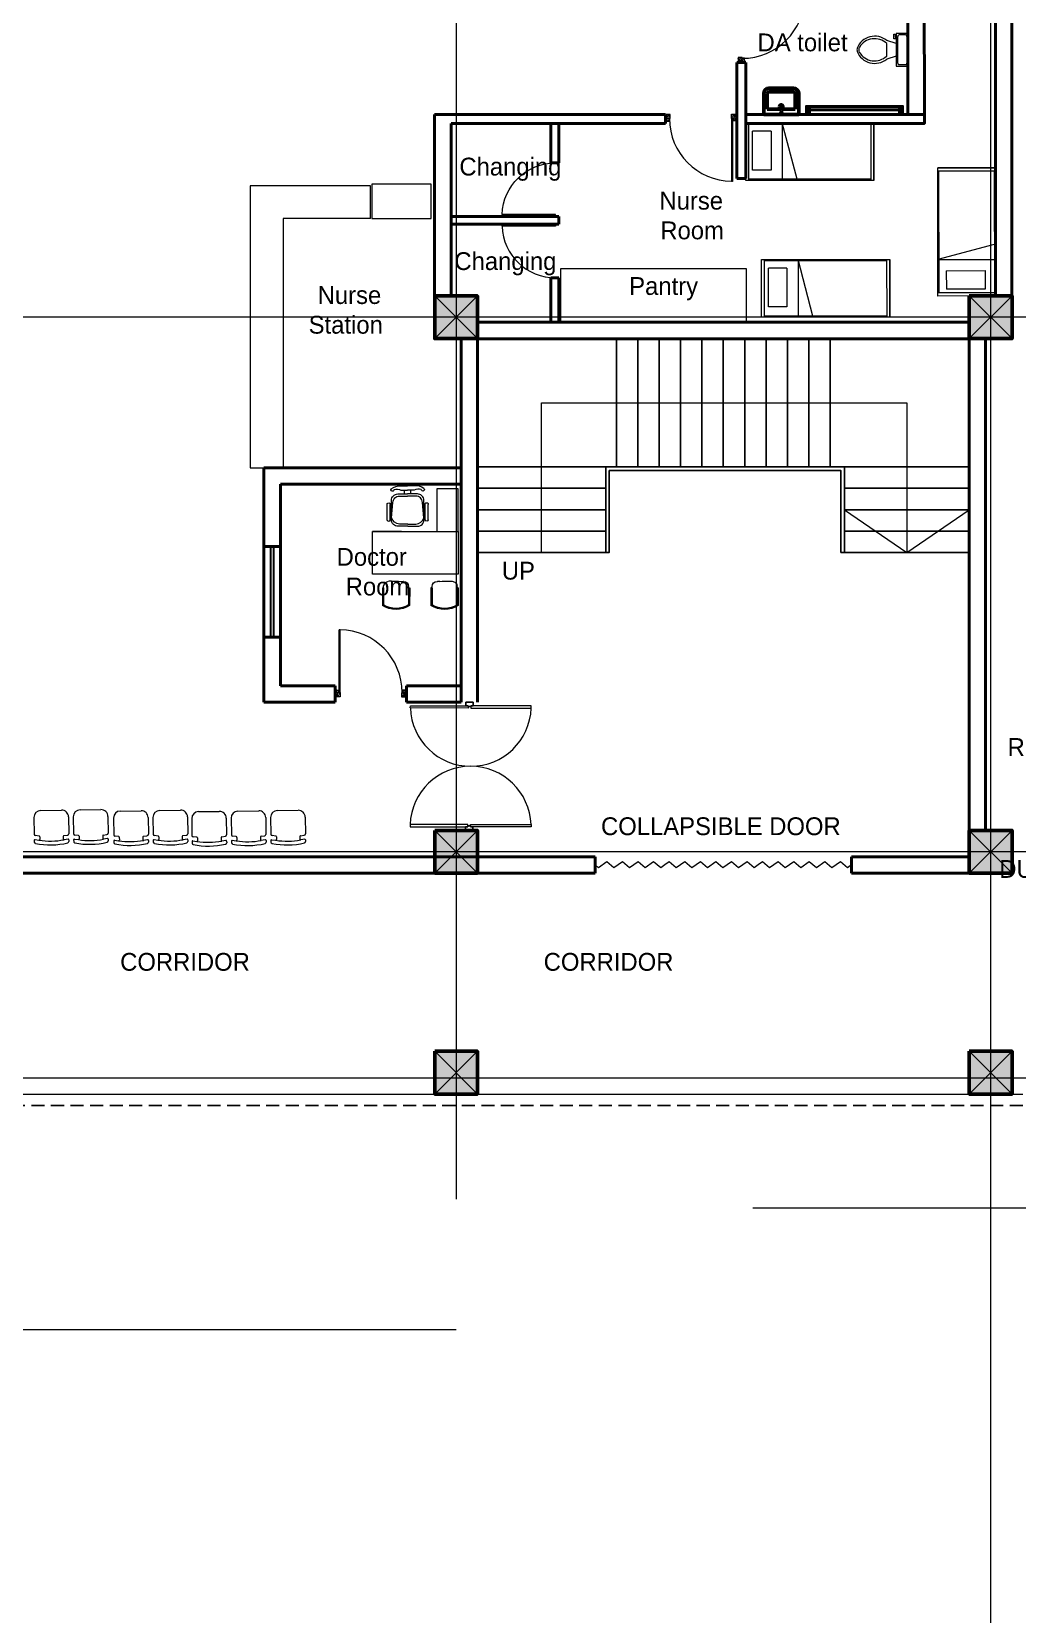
# Model space of a CAD drawing. Header units: millimetres. Extents: x 2342254 to 2635493, y 3886634 to 4043501.
# Drawn here: x 2557939 to 2571768, y 3981753 to 4003961 of the extents above; entities that cross this region are included whole.
import ezdxf

# ---------------------------------------------------------------- set-up
doc = ezdxf.new("R2010")
doc.units = ezdxf.units.MM
doc.header["$MEASUREMENT"] = 0
doc.linetypes.add('CENTER', pattern=[2, 1.25, -0.25, 0.25, -0.25])
doc.linetypes.add('DASHED', pattern=[0.75, 0.5, -0.25])
for name, color, linetype, lineweight in [('0newfurnture', 30, 'Continuous', 50), ('centreline', 52, 'CENTER', 5), ('Column-0.5', 14, 'Continuous', 50), ('door', 41, 'Continuous', 5), ('Door Opening-0.09', 253, 'Continuous', 9), ('furniture', 34, 'Continuous', 15), ('Furniture Hospital-0.09', 44, 'Continuous', 9), ('Hatch', 9, 'Continuous', 9), ('hidden lines', 205, 'DASHED', 5), ('stairs', 6, 'Continuous', 25), ('WALL 0.2', 7, 'Continuous', 20), ('wall 0.4', 7, 'Continuous', 40), ('WINDOW', 152, 'Continuous', 30)]:
    doc.layers.add(name, color=color, linetype=linetype, lineweight=lineweight)
doc.layers.add('Text-0.2', color=7, linetype='Continuous')
doc.styles.add('arial.', font='arial.ttf')
doc.linetypes.add('ZIGZAG', pattern='A,0.0001,-0.2,[131,ltypeshp.shx,S=0.2,R=0,X=-0.2,Y=0],-0.4,[131,ltypeshp.shx,S=0.2,R=180,X=0.2,Y=0],-0.2', length=0.8001)

# ---------------------------------------------------------------- blocks, each defined once
blk = doc.blocks.new('2ft column')
at = {"layer": 'Hatch', "ltscale": 5}
h = blk.add_hatch(color=256, dxfattribs=at)
h.dxf.hatch_style = 1
h.paths.add_polyline_path([(2207385, 4176559), (2207985, 4176559), (2207985, 4175959), (2207385, 4175959)])
at = {"layer": 'Column-0.5', "ltscale": 5}
blk.add_lwpolyline([(2207385, 4176559), (2207985, 4176559), (2207985, 4175959), (2207385, 4175959)], close=True, dxfattribs=at)
at = {"layer": 'Defpoints', "ltscale": 5}
for points in [[(2207985, 4176559), (2207385, 4175959)], [(2207985, 4175959), (2207385, 4176559)]]:
    blk.add_lwpolyline(points, dxfattribs=at)
blk = doc.blocks.new('MAIN DOOR')
at = {"layer": 'door', "ltscale": 1000}
for points in [[(2313.47, 188.53), (2347.4, 188.53), (2347.4, 187.28), (2313.47, 187.28)], [(2381.32, 188.53), (2348.88, 188.53), (2348.88, 187.28), (2381.32, 187.28)]]:
    blk.add_lwpolyline(points, close=True, dxfattribs=at)
for points in [[(2346.08, 190.6), (2346.08, 188.53)], [(2348.88, 188.12), (2347.4, 188.12), (2347.4, 188.53), (2346.08, 188.53), (2346.08, 190.6), (2350.2, 190.6)], [(2347.4, 188.12), (2348.88, 188.12), (2348.88, 188.53), (2350.2, 188.53), (2350.2, 190.6), (2346.08, 190.6)], [(2350.2, 190.6), (2350.2, 188.53)], [(2313.41, 120.66), (2347.33, 120.66), (2347.33, 121.91), (2313.41, 121.91), (2313.41, 120.66)], [(2348.82, 121.07), (2347.33, 121.07), (2347.33, 120.66), (2346.01, 120.66), (2346.01, 118.6), (2350.14, 118.6)], [(2347.33, 121.07), (2348.82, 121.07), (2348.82, 120.66), (2350.14, 120.66), (2350.14, 118.6), (2346.01, 118.6)], [(2346.01, 118.6), (2346.01, 120.66)], [(2381.26, 120.66), (2348.82, 120.66), (2348.82, 121.91), (2381.26, 121.91), (2381.26, 120.66)], [(2350.14, 118.6), (2350.14, 120.66)]]:
    blk.add_lwpolyline(points, dxfattribs=at)
at = {"layer": 'Door Opening-0.09', "ltscale": 1000}
for centre, radius, start, end in [((2347.4, 188.53), 33.94, 182.11678, 357.88255), ((2347.33, 120.66), 33.95, 2.11669, 177.88264)]:
    blk.add_arc(centre, radius, start, end, dxfattribs=at)
at = {"layer": 'WINDOW', "ltscale": 5}
blk.add_line((2350.14, 190.6), (2350.14, 190.6), dxfattribs=at)
blk = doc.blocks.new('d1')
at = {"layer": 'door'}
for p, q in [((2442.75, 10745.72), (2408.32, 10745.72)), ((2442.75, 10746.15), (2408.33, 10746.15)), ((2408.33, 10746.15), (2408.33, 10745.72))]:
    blk.add_line(p, q, dxfattribs=at)
at = {"layer": 'door', "ltscale": 80}
for points in [[(2445, 10779.7), (2445, 10781.99), (2444.56, 10781.99), (2444.56, 10782.43), (2441.8, 10782.43), (2441.8, 10781.99), (2441.36, 10781.99), (2441.36, 10780.14), (2442.75, 10780.14), (2442.75, 10779.7)], [(2445, 10746.15), (2445, 10743.87), (2444.56, 10743.87), (2444.56, 10743.43), (2441.8, 10743.43), (2441.8, 10743.87), (2441.36, 10743.87), (2441.36, 10745.72), (2442.75, 10745.72), (2442.75, 10746.15)]]:
    blk.add_lwpolyline(points, close=True, dxfattribs=at)
at = {"layer": 'Door Opening-0.09', "ltscale": 80}
blk.add_arc((2442.75, 10745.72), 34.42, 90, 179.27403, dxfattribs=at)
at = {"layer": 'hidden lines'}
for centre, radius, start, end in [((2441.64, 10791.37), 9.82, 268.39858, 287.31577), ((2441.38, 10784.76), 4.22, 269.78991, 318.96751), ((2444.33, 10781.34), 2.81, 166.46517, 205.18019), ((2445.01, 10781.68), 2.48, 162.46714, 233.24176), ((2441.57, 10782.05), 3, 308.46813, 358.9527), ((2445.46, 10782.07), 1.81, 168.64751, 255.23191), ((2441.64, 10734.49), 9.82, 72.68423, 91.60142), ((2441.38, 10741.1), 4.22, 41.03249, 90.21009), ((2444.33, 10744.52), 2.81, 154.81981, 193.53483), ((2445.01, 10744.18), 2.48, 126.75824, 197.53286), ((2441.57, 10743.81), 3, 1.0473, 51.53187), ((2445.46, 10743.79), 1.81, 104.76809, 191.35249)]:
    blk.add_arc(centre, radius, start, end, dxfattribs=at)
blk = doc.blocks.new('BCHAIR')
at = {"layer": 'Furniture Hospital-0.09'}
for p, q in [((-0.15, 0), (0.15, 0)), ((-0.25, -0.1), (-0.25, -0.342)), ((0.25, -0.1), (0.25, -0.342)), ((-0.25, -0.431), (-0.25, -0.454)), ((-0.239, -0.421), (-0.181, -0.429)), ((-0.179, -0.369), (-0.232, -0.362)), ((-0.17, -0.379), (-0.17, -0.419)), ((0.17, -0.379), (0.17, -0.419)), ((0.179, -0.369), (0.232, -0.362)), ((0.239, -0.421), (0.181, -0.429)), ((0.25, -0.431), (0.25, -0.454))]:
    blk.add_line(p, q, dxfattribs=at)
for centre, radius, start, end in [((-0.15, -0.1), 0.1, 90, 180), ((0.15, -0.1), 0.1, 360, 90), ((-0.23, -0.342), 0.02, 180, 262.875), ((-0.24, -0.431), 0.01, 82.875, 180), ((-0.23, -0.454), 0.02, 180, 257.4986), ((-0.18, -0.419), 0.01, 262.875, 0), ((0, 0.594), 1.039, 259.9886, 280.0345), ((-0.18, -0.379), 0.01, 0, 82.875), ((0.18, -0.379), 0.01, 97.125, 180), ((0.18, -0.419), 0.01, 180, 277.125), ((0.23, -0.342), 0.02, 277.125, 360), ((0.23, -0.454), 0.02, 282.5014, 0), ((0.24, -0.431), 0.01, 0, 97.125), ((0, 0.583), 1.083, 257.4986, 282.5014)]:
    blk.add_arc(centre, radius, start, end, dxfattribs=at)
blk = doc.blocks.new('IP1')
at = {"layer": 'WALL 0.2', "ltscale": 5}
for points in [[(2535111, 3946693), (2535111, 3948793), (2539161, 3948793)], [(2539161, 3948793), (2540236, 3948793), (2540236, 3946693)], [(2539361, 3947293), (2540236, 3946693), (2541111, 3947293)]]:
    blk.add_lwpolyline(points, dxfattribs=at)
at = {"layer": 'Text-0.2', "ltscale": 5, "insert": (2535017, 3946309), "char_height": 250, "attachment_point": 9, "rotation": 359.9992, "style": 'arial.'}
blk.add_mtext('{\\fStylus BT|b0|i0|c0|p34;UP}', dxfattribs=at)
blk = doc.blocks.new('TAP')
at = {"layer": 'Furniture Hospital-0.09', "linetype": 'Continuous'}
for p, q in [((0, 38), (0, -38)), ((5, 38), (0, 38)), ((5, 38), (5, -38)), ((30, 25), (5, 25)), ((30, 0), (5, 0)), ((30, 25), (30, -25)), ((56, 16), (30, 16)), ((51, 7), (48, 8)), ((59, 19), (57, 22)), ((73, 24), (73, 27)), ((88, 20), (89, 22)), ((97, 15), (125, 12)), ((97, 8), (100, 9)), ((5, -38), (0, -38)), ((30, -25), (5, -25)), ((56, -16), (30, -16)), ((51, -8), (48, -9)), ((60, -20), (58, -22)), ((74, -24), (74, -27)), ((88, -19), (90, -22)), ((97, -7), (100, -8)), ((97, -15), (125, -12))]:
    blk.add_line(p, q, dxfattribs=at)
for radius in [21.2, 19.7]:
    blk.add_circle((74, 0), radius, dxfattribs=at)
for centre, radius, start, end in [((74, 0), 27.2, 163.0512, 199.0512), ((74, 0), 24.2, 127.0512, 163.0512), ((74, 0), 27.2, 91.0512, 127.0512), ((74, 0), 24.2, 55.0512, 91.0512), ((74, 0), 27.2, 19.0512, 55.0512), ((74, 0), 24.2, 343.0512, 19.0512), ((95, 0), 32.6, 337.45, 22.55), ((74, 0), 24.2, 199.0512, 235.0512), ((74, 0), 27.2, 235.0512, 271.0512), ((74, 0), 24.2, 271.0512, 307.0512), ((74, 0), 27.2, 307.0512, 343.0512)]:
    blk.add_arc(centre, radius, start, end, dxfattribs=at)
blk = doc.blocks.new('bazin')
at = {"layer": '0newfurnture', "ltscale": 5}
for p, q in [((2434577, 4011590), (2435069, 4011590)), ((2434577, 4011295), (2434577, 4011590)), ((2434626, 4011295), (2434626, 4011516)), ((2434626, 4011516), (2434799, 4011516)), ((2434847, 4011516), (2435020, 4011516)), ((2435020, 4011516), (2435020, 4011295)), ((2435069, 4011590), (2435069, 4011295)), ((2434996, 4011270), (2434651, 4011270)), ((2434996, 4011221), (2434651, 4011221))]:
    blk.add_line(p, q, dxfattribs=at)
blk.add_circle((2434823, 4011477), 25.6, dxfattribs=at)
for centre, radius, start, end in [((2434651, 4011295), 73.8, 180, 270), ((2434651, 4011295), 24.6, 180, 270), ((2434996, 4011295), 73.8, 270, 0), ((2434996, 4011295), 24.6, 270, 0)]:
    blk.add_arc(centre, radius, start, end, dxfattribs=at)
at = {"layer": '0newfurnture', "ltscale": 5, "xscale": 0.9842520018725999, "yscale": 0.9842520018725999, "zscale": 0.9842520018725999, "rotation": 270}
blk.add_blockref('TAP', (2434823, 4011590), dxfattribs=at)
blk = doc.blocks.new('Toilet - top')
at = {"layer": 'Furniture Hospital-0.09'}
for p, q in [((-10, -8.5), (-8, -8.5)), ((-10, -9.5), (-10, -8.5)), ((-7, -9.5), (-10, -9.5)), ((-8, -8.5), (-8, -8)), ((-7, -8), (-7, -9.5)), ((-4, -8), (-6, -14)), ((4, -8), (6, -14)), ((9.5, -6), (9.5, -2)), ((4, -14), (-4, -14))]:
    blk.add_line(p, q, dxfattribs=at)
blk.add_lwpolyline([(10.5, -8), (10.5, 0), (-10.5, 0), (-10.5, -8)], close=True, dxfattribs=at)
for points in [[(-9.5, -2), (-9.5, -6)], [(8.5, -1), (-8.5, -1)], [(-8.5, -7), (8.5, -7)]]:
    blk.add_lwpolyline(points, dxfattribs=at)
for centre, radius, start, end in [((-8.6, -1.9), 0.884, 81.8699, 188.1301), ((-8.6, -6.1), 0.884, 171.8699, 278.1301), ((8.6, -1.9), 0.884, 351.8699, 98.1301), ((8.6, -6.1), 0.884, 261.8699, 8.1301), ((3.5, -21.6), 12.2, 141.4691, 247.9714), ((4.2, -21.8), 11.3, 136.3677, 238.9468), ((-3.5, -21.6), 12.2, 292.0284, 38.5307), ((-4.2, -21.8), 11.3, 301.053, 43.6321), ((0, -27.9), 4, 245.7318, 294.2682), ((0, -29), 4, 254.8605, 285.1395)]:
    blk.add_arc(centre, radius, start, end, dxfattribs=at)
blk = doc.blocks.new('26 door')
at = {"layer": 'door'}
blk.add_line((42654.7, -717.83), (42654.7, -716.68), dxfattribs=at)
at = {"layer": 'door', "ltscale": 5}
blk.add_lwpolyline([(42654.7, -716.68), (42684.73, -716.68), (42684.73, -717.83), (42654.7, -717.83)], dxfattribs=at)
at = {"layer": 'Door Opening-0.09'}
blk.add_arc((42654.79, -717.79), 29.96, 2.13581, 90.17937, dxfattribs=at)
blk = doc.blocks.new('BED')
at = {"layer": 'Furniture Hospital-0.09'}
for p, q in [((-2.12, 0.475), (-2.12, -0.475)), ((-2.12, -0.475), (-2.12, 0.475)), ((-0.008, 0.475), (-2.12, 0.475)), ((-2.07, 0.475), (-2.07, -0.475)), ((-0.058, 0.455), (-2.07, 0.455)), ((-0.855, -0.455), (-0.61, 0.475)), ((-0.61, 0.475), (-0.61, -0.455)), ((-0.425, 0.336), (-0.426, -0.303)), ((-0.425, 0.336), (-0.121, 0.336)), ((-0.121, -0.303), (-0.121, 0.336)), ((-0.058, -0.475), (-0.058, 0.475)), ((-0.008, -0.475), (-0.008, 0.475)), ((-2.12, -0.475), (-0.008, -0.475)), ((-2.07, -0.455), (-0.058, -0.455)), ((-0.426, -0.303), (-0.121, -0.303))]:
    blk.add_line(p, q, dxfattribs=at)
blk = doc.blocks.new('ADHIKRIT')
at = {"layer": 'furniture'}
for p, q in [((900, 1351), (0, 1351)), ((0, 1351), (0, -450)), ((0, 741), (0, 1351)), ((900, -450), (900, 1351)), ((-245, 1046), (-569, 1047)), ((1048, 956), (1048, 1014)), ((1187, 1121), (1153, 1121)), ((1187, 1145), (1558, 1147)), ((1187, 1145), (1187, 1121)), ((1187, 1121), (1545, 1123)), ((-789, 683), (-869, 683)), ((-245, 980), (-569, 981)), ((1050, 758), (1050, 711)), ((1050, 700), (1050, 711)), ((-789, 547), (-869, 547)), ((1189, 595), (1157, 595)), ((1187, 595), (1187, 571)), ((1187, 571), (1558, 573)), ((1189, 595), (1286, 595)), ((1287, 595), (1545, 597)), ((-900, 0), (0, 0)), ((-900, -450), (-900, 0)), ((-247, 247), (-571, 248)), ((-247, 182), (-571, 182)), ((1189, 102), (1157, 102)), ((1187, 126), (1558, 124)), ((1187, 102), (1187, 126)), ((1189, 102), (1286, 101)), ((1287, 101), (1545, 100)), ((1048, -260), (1048, -318)), ((1050, -4), (1050, -14)), ((1050, -61), (1050, -14)), ((0, -450), (-900, -450)), ((0, -450), (900, -450)), ((1187, -425), (1153, -425)), ((1187, -425), (1545, -426)), ((1187, -449), (1187, -425)), ((1187, -449), (1558, -450))]:
    blk.add_line(p, q, dxfattribs=at)
for points in [[(-897, 962, 0.207066), (-957, 755), (-957, 615)], [(-885, 900, 0.214578), (-869, 755), (-869, 615)], [(-110, 614), (-109, 818, 0.414214), (-246, 955), (-655, 956, 0.418376), (-789, 820), (-789, 615)], [(-153, 614), (-152, 788, 0.28028), (-288, 955), (-610, 925, 0.418376), (-744, 789), (-745, 615)], [(-899, 268, -0.207066), (-958, 476), (-957, 615)], [(-886, 330, -0.214578), (-870, 475), (-869, 615)], [(-110, 614), (-110, 409, -0.414214), (-247, 273), (-656, 274, -0.418376), (-790, 410), (-789, 615)], [(-153, 614), (-153, 440, -0.28028), (-290, 273), (-612, 304, -0.418376), (-745, 441), (-745, 615)]]:
    blk.add_lwpolyline(points, format="xyb", dxfattribs=at)
for centre, radius, start, end in [((-569, 1014), 32.9, 89.8702, 269.8702), ((-245, 1013), 32.9, 269.8702, 89.8702), ((1154, 1015), 106, 90.3083, 180.3083), ((1203, 1157), 39.5, 294.3355, 296.5711), ((1099, 860), 518, 329.4756, 30.5244), ((1099, 860), 542, 328.0257, 31.9845), ((-881, 933), 33.3, 262.3354, 120.0474), ((1753, 864), 711, 172.5908, 188.6233), ((1157, 701), 106, 180.3083, 270.3083), ((-882, 297), 33.3, 239.693, 97.4051), ((-571, 215), 32.9, 89.8702, 269.8702), ((-253, 214), 33.4, 280.4483, 79.5122), ((1157, -4), 106, 89.6917, 179.6917), ((1099, -163), 518, 329.4756, 30.5244), ((1099, -163), 542, 328.0155, 31.9743), ((1753, -168), 711, 171.3767, 187.4092), ((1154, -319), 106, 179.6917, 269.6917), ((1203, -461), 39.5, 63.4289, 65.6645)]:
    blk.add_arc(centre, radius, start, end, dxfattribs=at)

msp = doc.modelspace()

# ---------------------------------------------------------------- linework, layer by layer
at = {"layer": 'centreline', "ltscale": 5}
for p, q in [((2563892.7, 4015211.6), (2563892.7, 3987580.8)), ((2563892.7, 4015211.6), (2563892.7, 3987580.8)), ((2571392.7, 4015211.6), (2571392.7, 3972905.2)), ((2571392.7, 4015211.6), (2571392.7, 3972905.2)), ((2589969.8, 3999953.4), (2545626.4, 3999953.4)), ((2589969.8, 3999953.4), (2545626.4, 3999953.4)), ((2589369.8, 3992453.4), (2545026.4, 3992453.4)), ((2589369.8, 3992453.4), (2545026.4, 3992453.4)), ((2589969.8, 3992453.4), (2545626.4, 3992453.4)), ((2589969.8, 3992453.4), (2545626.4, 3992453.4)), ((2589969.8, 3987453.4), (2568056.2, 3987453.4)), ((2589969.8, 3987453.4), (2568056.2, 3987453.4)), ((2563892.7, 3985745.2), (2545081.4, 3985745.2))]:
    msp.add_line(p, q, dxfattribs=at)
at = {"layer": 'Furniture Hospital-0.09'}
for p, q in [((2562692.7, 4001798.4), (2561006.4, 4001798.4)), ((2561006.4, 4001798.4), (2561006.4, 3997843)), ((2562692.7, 4001338.4), (2562692.7, 4001798.4)), ((2562692.7, 4001338.4), (2561466.4, 4001338.4)), ((2561466.4, 4001338.4), (2561466.4, 3997843)), ((2561006.4, 3997843), (2563592.7, 3997843))]:
    msp.add_line(p, q, dxfattribs=at)
for points in [[(2562712.1, 4001338.4), (2563545.7, 4001338.4), (2563545.7, 4001819), (2562712.1, 4001819)], [(2565358.4, 3999883.4), (2567967.4, 3999883.4), (2567967.4, 4000632.7), (2565358.4, 4000632.7)]]:
    msp.add_lwpolyline(points, close=True, dxfattribs=at)
at = {"layer": 'stairs', "ltscale": 5}
for points in [[(2566142.7, 3999653.4), (2566142.7, 3997853.4)], [(2566442.7, 3999653.4), (2566442.7, 3997853.4)], [(2566742.7, 3999653.4), (2566742.7, 3997853.4)], [(2567042.7, 3999653.4), (2567042.7, 3997853.4)], [(2567342.7, 3999653.4), (2567342.7, 3997853.4)], [(2567642.7, 3999653.4), (2567642.7, 3997853.4)], [(2567942.7, 3999653.4), (2567942.7, 3997853.4)], [(2568242.7, 3999653.4), (2568242.7, 3997853.4)], [(2568542.7, 3999653.4), (2568542.7, 3997853.4)], [(2568842.7, 3999653.4), (2568842.7, 3997853.4)], [(2569142.7, 3999653.4), (2569142.7, 3997853.4)], [(2564192.7, 3997853.4), (2571092.7, 3997853.4)], [(2565992.7, 3997853.4), (2565992.7, 3996653.4), (2566042.7, 3996653.4), (2566042.7, 3997803.4), (2569292.7, 3997803.4), (2569292.7, 3996653.4), (2569342.7, 3996653.4), (2569342.7, 3997853.4)], [(2564192.7, 3997553.4), (2565992.7, 3997553.4)], [(2569342.7, 3997553.4), (2571092.7, 3997553.4)], [(2564192.7, 3997253.4), (2565992.7, 3997253.4)], [(2569342.7, 3997253.4), (2571092.7, 3997253.4)], [(2564192.7, 3996953.4), (2565992.7, 3996953.4)], [(2569342.7, 3996953.4), (2571092.7, 3996953.4)], [(2564192.7, 3996653.4), (2565992.7, 3996653.4)], [(2569342.7, 3996653.4), (2571092.7, 3996653.4)]]:
    msp.add_lwpolyline(points, dxfattribs=at)
at = {"layer": 'stairs', "linetype": 'DASHED', "ltscale": 366}
msp.add_lwpolyline([(2587442.7, 3981153.4), (2587442.7, 3980253.4), (2579331.3, 3980253.4), (2578431.3, 3980253.4), (2578431.3, 3988894.3), (2543281.4, 3988894.3), (2543281.4, 3992225.1)], dxfattribs=at)
at = {"layer": 'WALL 0.2', "ltscale": 5}
for p, q in [((2543511.4, 3989283.4), (2572072.7, 3989283.4)), ((2543281.4, 3989053.4), (2571842.7, 3989053.4))]:
    msp.add_line(p, q, dxfattribs=at)
for points in [[(2561198.1, 3996737.6), (2561198.1, 3995465.2)], [(2561428.1, 3995465.2), (2561428.1, 3996737.6)]]:
    msp.add_lwpolyline(points, dxfattribs=at)
at = {"layer": 'wall 0.4', "ltscale": 5}
for p, q in [((2571462.7, 4007153.4), (2571462.7, 4000253.4)), ((2571692.7, 4007153.4), (2571692.7, 4000253.4)), ((2570232.8, 4002798.4), (2570232.7, 4004528.4)), ((2570462.8, 4002798.4), (2570462.7, 4004528.4)), ((2567831.7, 4003528.4), (2567831.7, 4001902.7)), ((2567956.7, 4003528.4), (2567831.7, 4003528.4)), ((2567956.7, 4003528.4), (2567956.7, 4001902.7)), ((2563592.7, 4000253.4), (2563592.7, 4002798.4)), ((2563592.7, 4002798.4), (2566831.7, 4002798.4)), ((2566831.7, 4002798.4), (2566831.7, 4002673.4)), ((2567956.7, 4002806.6), (2567956.7, 4002681.6)), ((2563822.7, 4002673.4), (2563822.7, 4000253.4)), ((2563822.7, 4002673.4), (2566831.7, 4002673.4)), ((2565222.7, 4002673.4), (2565222.7, 4002118.4)), ((2565332.7, 4002673.4), (2565332.7, 4002118.4)), ((2565332.7, 4002118.4), (2565222.7, 4002118.4)), ((2567831.7, 4001902.7), (2567956.7, 4001902.7)), ((2565332.7, 4001368.4), (2563822.7, 4001368.4)), ((2565332.7, 4001258.4), (2563822.7, 4001258.4)), ((2565332.7, 4001368.4), (2565332.7, 4001258.4)), ((2565222.7, 4000511.2), (2565222.7, 3999883.4)), ((2565332.7, 4000508.4), (2565222.7, 4000508.4)), ((2565332.7, 4000508.4), (2565332.7, 3999883.4)), ((2564192.7, 3999883.4), (2571092.7, 3999883.4)), ((2563962.7, 3994553.5), (2563962.7, 3999653.4)), ((2564192.7, 3999653.4), (2564192.7, 3994553.5)), ((2561198.1, 3997843), (2563962.7, 3997843)), ((2561198.1, 3994553.5), (2561198.1, 3997843)), ((2561428.1, 3997613), (2563962.7, 3997613)), ((2561428.1, 3994783.5), (2561428.1, 3997613)), ((2562195.4, 3994783.5), (2561428.1, 3994783.5)), ((2562195.4, 3994783.5), (2562195.4, 3994553.5)), ((2563962.7, 3994783.5), (2563195.4, 3994783.5)), ((2563195.4, 3994783.5), (2563195.4, 3994553.5)), ((2562195.4, 3994553.5), (2561198.1, 3994553.5)), ((2563962.7, 3994553.5), (2563195.4, 3994553.5)), ((2549192.7, 3992383.4), (2565842.7, 3992383.4)), ((2565842.7, 3992383.4), (2565842.7, 3992153.4)), ((2569442.7, 3992383.4), (2571092.7, 3992383.4)), ((2569442.7, 3992383.4), (2569442.7, 3992153.4)), ((2549192.7, 3992153.4), (2565842.7, 3992153.4)), ((2569442.7, 3992153.4), (2571092.7, 3992153.4))]:
    msp.add_line(p, q, dxfattribs=at)
for points in [[(2567956.7, 4002673.4), (2570462.8, 4002673.4), (2570462.8, 4002798.4), (2567956.7, 4002798.4)], [(2564192.7, 3999653.4), (2571092.7, 3999653.4)], [(2571092.7, 3999653.4), (2571092.7, 3992753.4)], [(2571092.7, 3999653.4), (2571092.7, 3992753.4)], [(2571322.7, 3992753.4), (2571322.7, 3999653.4)], [(2571322.7, 3992753.4), (2571322.7, 3999653.4)], [(2561428.1, 3996737.6), (2561198.1, 3996737.6)], [(2561428.1, 3995465.2), (2561198.1, 3995465.2)]]:
    msp.add_lwpolyline(points, dxfattribs=at)
for points in [[(2568852.5, 4002912.7), (2568808.4, 4002912.7), (2568808.4, 4002798.4), (2568852.5, 4002798.4)], [(2568852.5, 4002863.7), (2570114.1, 4002863.7), (2570114.1, 4002912.7), (2568852.5, 4002912.7)], [(2570114.1, 4002912.7), (2570158.1, 4002912.7), (2570158.1, 4002798.4), (2570114.1, 4002798.4)]]:
    msp.add_lwpolyline(points, close=True, dxfattribs=at)
at = {"layer": 'WINDOW', "ltscale": 5}
for points in [[(2561295.3, 3995465.2), (2561295.3, 3996737.6)], [(2561336.7, 3995465.2), (2561336.7, 3996737.6)]]:
    msp.add_lwpolyline(points, dxfattribs=at)
at = {"layer": 'WINDOW', "linetype": 'ZIGZAG', "lineweight": 20, "ltscale": 0.5}
for points in [[(2566822.1, 3992268.4), (2566766.2, 3992226), (2566665.2, 3992311), (2566545.4, 3992228.1), (2566446.8, 3992311), (2566327, 3992228.1), (2566228.4, 3992311), (2566108.6, 3992228.1), (2566010, 3992311), (2565890.2, 3992228.1), (2565842.7, 3992268.1)], [(2568132.4, 3992268.4), (2568076.5, 3992226), (2567975.5, 3992311), (2567855.7, 3992228.1), (2567757.1, 3992311), (2567637.3, 3992228.1), (2567538.7, 3992311), (2567418.9, 3992228.1), (2567320.3, 3992311), (2567200.5, 3992228.1), (2567101.9, 3992311), (2566982.1, 3992228.1), (2566883.6, 3992311), (2566822.1, 3992268.4)], [(2569442.7, 3992268.4), (2569386.8, 3992226), (2569285.8, 3992311), (2569166, 3992228.1), (2569067.4, 3992311), (2568947.6, 3992228.1), (2568849, 3992311), (2568729.2, 3992228.1), (2568630.6, 3992311), (2568510.8, 3992228.1), (2568412.2, 3992311), (2568292.4, 3992228.1), (2568193.9, 3992311), (2568132.4, 3992268.4)]]:
    msp.add_lwpolyline(points, dxfattribs=at)

# ---------------------------------------------------------------- block references
at = {"layer": '0newfurnture', "xscale": -1, "rotation": 180}
msp.add_blockref('bazin', (133632.2, 8014388.7), dxfattribs=at)
at = {"layer": 'door', "xscale": -25, "yscale": 25, "zscale": 25}
msp.add_blockref('26 door', (3631656.7, 4019314.2), dxfattribs=at)
at = {"layer": 'door', "xscale": 25, "yscale": 25, "zscale": 25, "rotation": 180}
msp.add_blockref('26 door', (3631656.7, 3983312.7), dxfattribs=at)
at = {"layer": 'Door Opening-0.09'}
for name, p, xscale, yscale, zscale, rotation in [('d1', (2843337.1, 3940269.5), 25.64102998076803, 25.64102998076803, 25.64102998076803, 90.03333511465095), ('d1', (2286759.2, 4057481.2), 25.64102998076803, 25.64102998076803, 25.64102998076803, 269.9666648857408), ('MAIN DOOR', (2622785.6, 3997466.3), 25.0000182071143, 25.0000182071143, 25.0000182071143, 179.9491575826777)]:
    msp.add_blockref(name, p, dxfattribs=dict(at, xscale=xscale, yscale=yscale, zscale=zscale, rotation=rotation))
at = {"layer": 'furniture', "extrusion": (0, 0, -1), "xscale": 0.6669998082076751, "yscale": 0.6669998082076751, "zscale": -0.6669998082076751, "rotation": 270.0000000000001}
msp.add_blockref('ADHIKRIT', (-2563624, 3996947.8), dxfattribs=at)
at = {"layer": 'Furniture Hospital-0.09'}
for name, p, xscale, yscale, zscale, rotation in [('Toilet - top', (2570241.9, 4003706.7), 21.93575057202424, 21.93575057202424, 21.93575057202424, 270), ('BED', (2567950, 4002276.9), -851.8518518849081, 851.8518518849083, 851.8518518849082, 0.07196910721486205), ('BED', (2571058, 4000245.8), -851.8518518849081, 851.8518518849083, 851.8518518849082, 90.07196910721487), ('BED', (2568171.4, 4000358.1), -851.8518518849081, 851.8518518849083, 851.8518518849082, 0.07196910721486205)]:
    msp.add_blockref(name, p, dxfattribs=dict(at, xscale=xscale, yscale=yscale, zscale=zscale, rotation=rotation))
at = {"layer": 'Furniture Hospital-0.09', "color": 8, "linetype": 'Continuous', "xscale": 971.1111111110954, "yscale": 971.1111111110954, "zscale": 971.1111111110954, "rotation": 0.8219194309883305}
for p in [(2558211.6, 3993035.7), (2558764.5, 3993043.6), (2559328.2, 3993027.8), (2559881.1, 3993035.7), (2560425.7, 3993018.6), (2560978.6, 3993026.5), (2561531.6, 3993034.4)]:
    msp.add_blockref('BCHAIR', p, dxfattribs=at)
at = {"layer": 'Hatch'}
for p in [(356207.8, -176305.1), (356207.8, -176305.1), (363707.8, -176305.1), (363707.8, -176305.1), (356207.8, -183805.1), (356207.8, -183805.1), (363707.8, -183805.1), (363707.8, -183805.1), (356207.8, -186905.1), (363707.8, -186905.1)]:
    msp.add_blockref('2ft column', p, dxfattribs=at)
at = {"layer": 'wall 0.4', "ltscale": 5, "xscale": 25.64102998076803, "yscale": 25.64102998076803, "zscale": 25.64102998076803, "rotation": 180.033335114651}
msp.add_blockref('d1', (2630380.2, 4280037.4), dxfattribs=at)
at = {"layer": 'wall 0.4'}
msp.add_blockref('IP1', (29981.9, 49960.2), dxfattribs=at)

# ---------------------------------------------------------------- texts
at = {"layer": 'Text-0.2', "ltscale": 5, "char_height": 250, "style": 'arial.'}
for s, insert, attachment_point, rotation in [('{\\fStylus BT|b0|i0|c0|p34;DA toilet}', (2568122.6, 4003682.1), 7, 0.00077), ('\\pi-717.33;{\\fStylus BT|b0|i0|c0|p34;Changing}', (2564656.8, 4001867.5), 7, 0.00077), ('\\pi-445.74;{\\fStylus BT|b0|i0|c0|p34;Nurse\\P\\pi-433.66;Room}', (2567192.4, 4001044.3), 7, 0.00077), ('\\pi-717.33;{\\fStylus BT|b0|i0|c0|p34;Changing}', (2564586.8, 4000541.2), 7, 0.00077), ('\\pi-445.74;{\\fStylus BT|b0|i0|c0|p34;Nurse\\P\\pi-572.47;Station}', (2562397.2, 3999720.1), 7, 0.00077), ('\\pi-502.2;{\\fStylus BT|b0|i0|c0|p34;Pantry}', (2566824.3, 4000191.7), 7, 0.00077), ('\\pi-560.85;{\\fStylus BT|b0|i0|c0|p34;Doctor\\P\\pi-433.66;Room}', (2562778.4, 3996046.8), 7, 0.00077), ('{\\fStylus BT|b0|i0|c0|p34;DIRT \\PREMOVAL}', (2573266.3, 3993794.8), 9, 359.99923), ('{\\fStylus BT|b0|i0|c0|p34;COLLAPSIBLE DOOR}', (2569289.5, 3992683.5), 9, 359.99923), ('{\\fStylus BT|b0|i0|c0|p34;DUMBWAITER}', (2573798.2, 3992084), 9, 359.99923), ('{\\fStylus BT|b0|i0|c0|p34;CORRIDOR }', (2561000.3, 3990780.5), 9, 359.99923), ('{\\fStylus BT|b0|i0|c0|p34;CORRIDOR }', (2566942.5, 3990780.5), 9, 359.99923)]:
    msp.add_mtext(s, dxfattribs=dict(at, insert=insert, attachment_point=attachment_point, rotation=rotation))

doc.saveas('drawing.dxf')
